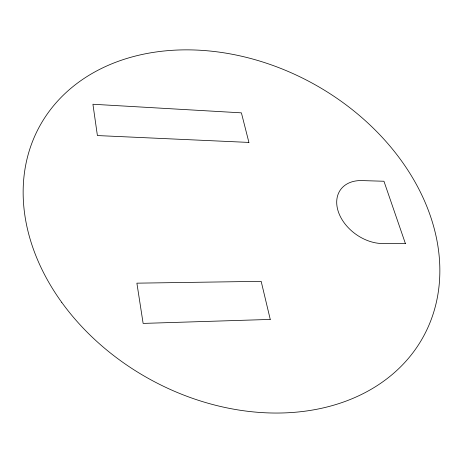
<?xml version="1.0" encoding="UTF-8"?>
<svg xmlns="http://www.w3.org/2000/svg" width="463" height="463" viewBox="0 0 463 463"><rect width="100%" height="100%" fill="white"/><g stroke="black" fill="none" stroke-linecap="round" stroke-linejoin="round"><path stroke-width="0.69" d="M270.259 319.424L143.131 323.411L136.886 283.165L261.167 281.336L270.259 319.424M405.409 243.579L383.04 243.538A38.412 27.334 35.4 0 1 338.262 211.522A38.412 27.334 35.4 0 1 362.344 180.599L383.954 181.253L405.409 243.579M248.92 142.425L97.404 135.561L92.924 104.25L241.397 112.845L248.92 142.425M61.758 302.385A218.808 168.85 28.7 0 0 421.006 340.762A218.808 168.85 28.7 0 0 211.741 51.214A218.808 168.85 28.7 0 0 61.758 302.385"/></g></svg>
